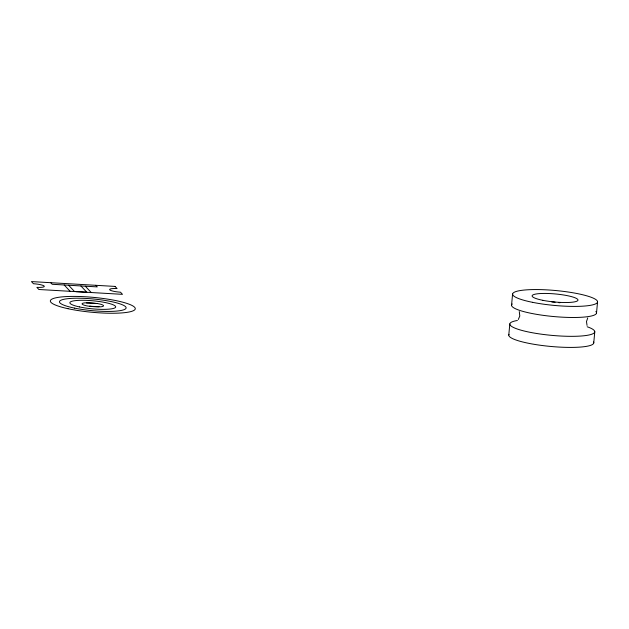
<?xml version="1.0" encoding="UTF-8"?>
<svg xmlns="http://www.w3.org/2000/svg" width="629" height="629" viewBox="0 0 629 629"><rect width="100%" height="100%" fill="white"/><g stroke="black" fill="none" stroke-linecap="round" stroke-linejoin="round"><path stroke-width="0.94" d="M508.782 335.037L509.82 323.919M511.566 305.073L512.588 294.034M593.745 342.931L594.782 331.758M596.528 312.92L597.55 301.928M587.738 317.928L586.487 321.584L587.046 325.405M518.312 319.501L519.79 316.002L519.287 311.567M76.03 291.652L77.446 291.707A37.237 6.534 5.3 0 1 83.861 292.076L85.34 292.186M95.797 285.307L97.283 286.895L52.199 284.284L50.713 282.696M85.292 286.195L91.236 292.532M80.889 285.943L86.833 292.273M68.592 285.228L74.537 291.565M64.189 284.976L70.126 291.306M593.509 341.979A42.662 7.485 5.3 0 1 551.295 346.5A42.662 7.485 5.3 0 1 509.018 334.392M595.852 311.481A42.662 7.485 5.3 0 1 554.07 316.576A42.662 7.485 5.3 0 1 512.226 303.98M587.179 326.758A42.662 7.485 5.3 0 1 580.52 336.059A42.662 7.485 5.3 0 1 524.114 330.996A42.662 7.485 5.3 0 1 517.376 320.491M551.845 301.936A23.006 4.033 5.3 0 1 555.108 302.211M558.363 302.565A23.006 4.033 5.3 0 1 559.959 302.769M98.997 306.755A9.962 1.745 5.3 0 1 89.688 306.213M86.582 302.903A9.962 1.745 5.3 0 1 95.891 303.437M115.06 286.423L31.45 281.588L33.455 283.726A9.624 1.69 5.3 0 1 44.179 286.061A9.624 1.69 5.3 0 1 36.867 287.359L38.872 289.497L122.49 294.341L120.485 292.202A9.624 1.69 5.3 0 1 109.76 289.859A9.624 1.69 5.3 0 1 117.073 288.562L115.06 286.423M97.385 303.524L85.088 302.816A10.772 1.887 5.3 0 0 88.194 306.126L100.491 306.842A10.772 1.887 5.3 0 0 97.385 303.524M74.67 308.139A33.463 5.865 5.3 0 0 126.067 308.124A33.463 5.865 5.3 0 0 77.634 298.217A33.463 5.865 5.3 0 0 74.67 308.139M532.551 302.329A42.662 7.485 5.3 0 0 597.526 302.062A42.662 7.485 5.3 0 0 535.122 289.56A42.662 7.485 5.3 0 0 532.551 302.329M542.929 300.332A23.006 4.033 5.3 0 0 577.965 300.182A23.006 4.033 5.3 0 0 544.313 293.436A23.006 4.033 5.3 0 0 542.929 300.332M79.419 306.913A23.006 4.033 5.3 0 0 115.587 307.274A23.006 4.033 5.3 0 0 83.366 300.285A23.006 4.033 5.3 0 0 79.419 306.913M67.995 308.697A42.662 7.485 5.3 0 0 135.07 309.374A42.662 7.485 5.3 0 0 75.307 296.408A42.662 7.485 5.3 0 0 67.995 308.697"/></g></svg>
